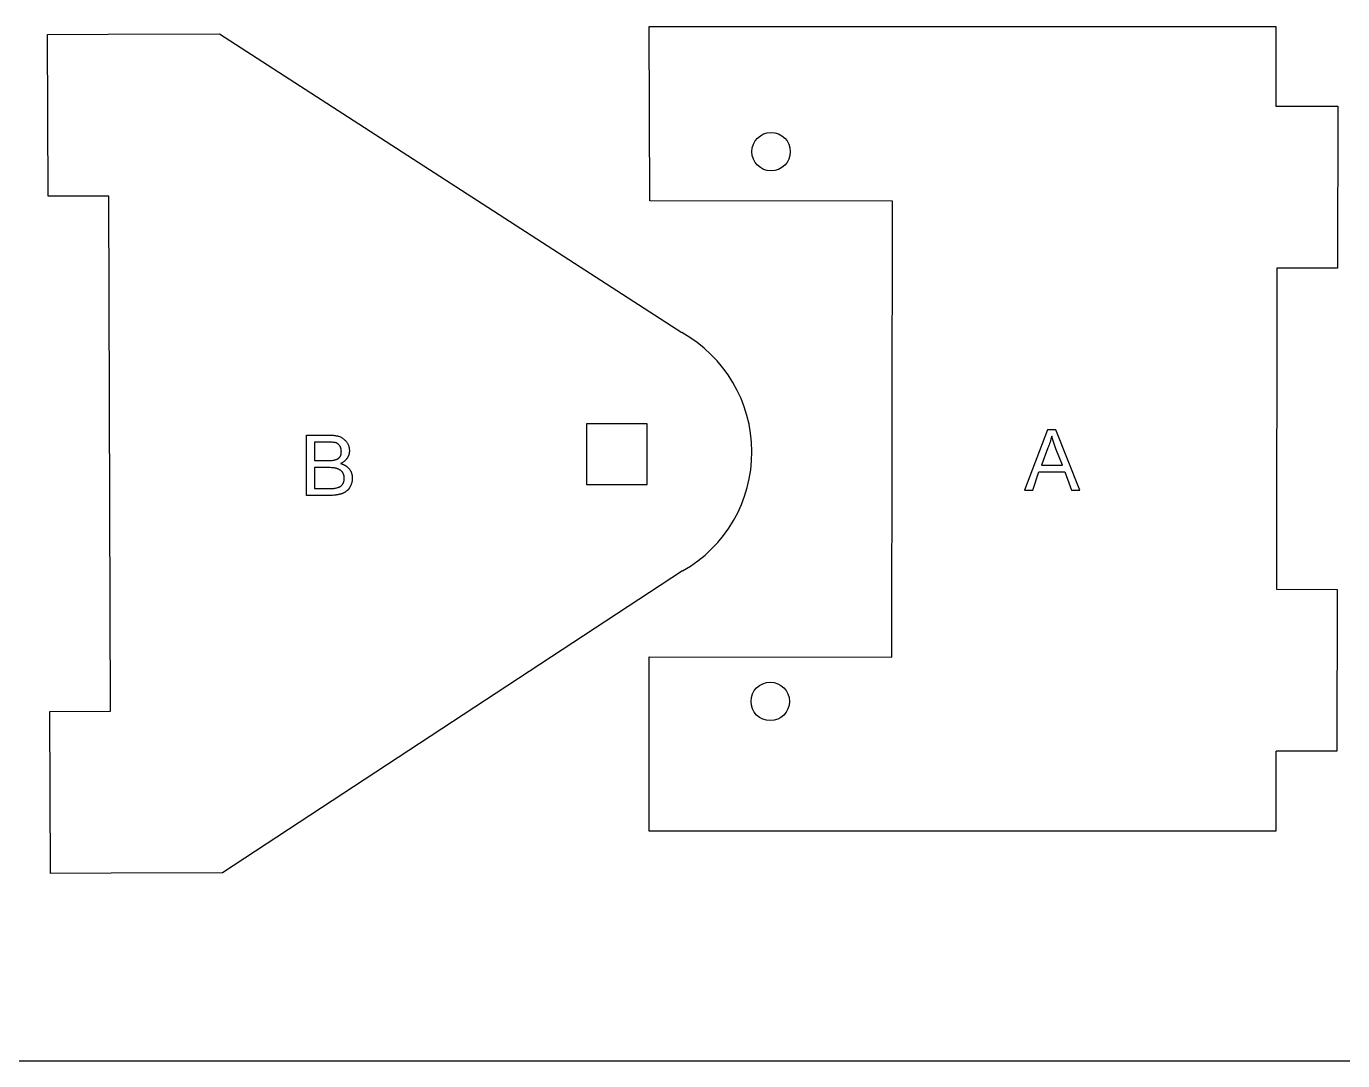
# Model space of a CAD drawing. Extents: x -681 to -116, y -32 to 76.
# Drawn here: x -258 to -192.9, y -31.6 to 19.5 of the extents above; entities that cross this region are included whole.
import ezdxf

# ---------------------------------------------------------------- set-up
doc = ezdxf.new("R2010")
doc.units = 0
doc.layers.add('DEFAULT', color=7, linetype='CONTINUOUS')
doc.layers.add('MAKE2D$VISIBLE$LINES', color=7, linetype='CONTINUOUS')

msp = doc.modelspace()

# ---------------------------------------------------------------- linework, layer by layer
at = {"layer": 'DEFAULT'}
for p, q in [((-227.181, 10.879), (-227.222, 19.493)), ((-227.222, 19.493), (-196.243, 19.493)), ((-196.243, 19.493), (-196.243, 15.549)), ((-196.243, 15.549), (-193.174, 15.542)), ((-193.174, 15.542), (-193.186, 7.542)), ((-215.183, 10.861), (-227.181, 10.879)), ((-215.217, -11.681), (-215.183, 10.861)), ((-196.186, 7.547), (-196.21, -8.322)), ((-193.186, 7.542), (-196.186, 7.547)), ((-230.31, -0.141), (-230.311, -3.141)), ((-227.31, -0.142), (-230.31, -0.141)), ((-227.311, -3.142), (-227.31, -0.142)), ((-230.311, -3.141), (-227.311, -3.142)), ((-196.21, -8.322), (-193.21, -8.327)), ((-193.21, -8.327), (-193.222, -16.327)), ((-227.222, -16.327), (-227.215, -11.663)), ((-227.215, -11.663), (-215.217, -11.681)), ((-227.222, -20.269), (-227.222, -16.327)), ((-196.243, -16.327), (-196.243, -20.269)), ((-193.222, -16.327), (-196.222, -16.322)), ((-196.243, -20.269), (-227.222, -20.269)), ((-681.133, -31.616), (-116.133, -31.616))]:
    msp.add_line(p, q, dxfattribs=at)
at = {"layer": 'DEFAULT', "color": 3}
for p, q in [((-207.531, -0.444), (-208.67, -3.425)), ((-207.115, -0.444), (-207.531, -0.444)), ((-205.923, -3.425), (-207.115, -0.444)), ((-244.151, -3.685), (-244.151, -0.703)), ((-244.151, -0.703), (-243.031, -0.703)), ((-243.157, -1.046), (-243.754, -1.046)), ((-243.754, -1.046), (-243.754, -1.968)), ((-243.079, -1.047), (-243.157, -1.046)), ((-243.008, -1.049), (-243.079, -1.047)), ((-243.031, -0.703), (-242.987, -0.703)), ((-242.943, -1.053), (-243.008, -1.049)), ((-242.987, -0.703), (-242.945, -0.705)), ((-242.945, -0.705), (-242.904, -0.707)), ((-242.884, -1.058), (-242.943, -1.053)), ((-242.904, -0.707), (-242.864, -0.71)), ((-242.831, -1.063), (-242.884, -1.058)), ((-242.864, -0.71), (-242.826, -0.713)), ((-242.784, -1.069), (-242.831, -1.063)), ((-242.826, -0.713), (-242.788, -0.717)), ((-242.788, -0.717), (-242.752, -0.722)), ((-242.742, -1.076), (-242.784, -1.069)), ((-242.752, -0.722), (-242.717, -0.728)), ((-242.706, -1.083), (-242.742, -1.076)), ((-242.717, -0.728), (-242.683, -0.734)), ((-242.697, -1.086), (-242.706, -1.083)), ((-242.689, -1.09), (-242.697, -1.086)), ((-242.681, -1.093), (-242.689, -1.09)), ((-242.683, -0.734), (-242.649, -0.741)), ((-242.673, -1.097), (-242.681, -1.093)), ((-242.666, -1.101), (-242.673, -1.097)), ((-242.658, -1.105), (-242.666, -1.101)), ((-242.651, -1.109), (-242.658, -1.105)), ((-242.644, -1.113), (-242.651, -1.109)), ((-242.649, -0.741), (-242.617, -0.748)), ((-242.637, -1.117), (-242.644, -1.113)), ((-242.63, -1.122), (-242.637, -1.117)), ((-242.624, -1.126), (-242.63, -1.122)), ((-242.617, -1.131), (-242.624, -1.126)), ((-242.617, -0.748), (-242.586, -0.756)), ((-242.611, -1.136), (-242.617, -1.131)), ((-242.605, -1.14), (-242.611, -1.136)), ((-242.599, -1.145), (-242.605, -1.14)), ((-242.593, -1.15), (-242.599, -1.145)), ((-242.587, -1.155), (-242.593, -1.15)), ((-242.581, -1.161), (-242.587, -1.155)), ((-242.586, -0.756), (-242.556, -0.765)), ((-242.57, -1.171), (-242.581, -1.161)), ((-242.559, -1.183), (-242.57, -1.171)), ((-242.548, -1.194), (-242.559, -1.183)), ((-242.556, -0.765), (-242.527, -0.774)), ((-242.537, -1.206), (-242.548, -1.194)), ((-242.527, -1.219), (-242.537, -1.206)), ((-242.527, -0.774), (-242.498, -0.783)), ((-242.517, -1.232), (-242.527, -1.219)), ((-242.507, -1.245), (-242.517, -1.232)), ((-242.502, -1.252), (-242.507, -1.245)), ((-242.497, -1.259), (-242.502, -1.252)), ((-242.498, -0.783), (-242.471, -0.793)), ((-242.492, -1.266), (-242.497, -1.259)), ((-242.488, -1.273), (-242.492, -1.266)), ((-242.484, -1.28), (-242.488, -1.273)), ((-242.48, -1.288), (-242.484, -1.28)), ((-242.476, -1.295), (-242.48, -1.288)), ((-242.473, -1.303), (-242.476, -1.295)), ((-242.471, -0.793), (-242.447, -0.807)), ((-242.447, -0.807), (-242.424, -0.821)), ((-242.424, -0.821), (-242.401, -0.836)), ((-242.401, -0.836), (-242.379, -0.851)), ((-242.379, -0.851), (-242.357, -0.867)), ((-242.357, -0.867), (-242.336, -0.883)), ((-242.336, -0.883), (-242.315, -0.9)), ((-242.315, -0.9), (-242.294, -0.918)), ((-242.294, -0.918), (-242.274, -0.936)), ((-242.274, -0.936), (-242.255, -0.955)), ((-242.255, -0.955), (-242.235, -0.974)), ((-242.235, -0.974), (-242.216, -0.994)), ((-242.216, -0.994), (-242.198, -1.015)), ((-242.198, -1.015), (-242.18, -1.037)), ((-242.18, -1.037), (-242.162, -1.059)), ((-242.162, -1.059), (-242.145, -1.083)), ((-242.145, -1.083), (-242.132, -1.106)), ((-242.132, -1.106), (-242.12, -1.13)), ((-242.12, -1.13), (-242.108, -1.154)), ((-242.108, -1.154), (-242.098, -1.178)), ((-242.098, -1.178), (-242.088, -1.202)), ((-242.088, -1.202), (-242.079, -1.226)), ((-242.079, -1.226), (-242.071, -1.25)), ((-242.071, -1.25), (-242.064, -1.275)), ((-242.064, -1.275), (-242.058, -1.299)), ((-242.058, -1.299), (-242.052, -1.324)), ((-207.497, -1.295), (-207.513, -1.329)), ((-207.481, -1.26), (-207.497, -1.295)), ((-207.466, -1.226), (-207.481, -1.26)), ((-207.451, -1.19), (-207.466, -1.226)), ((-207.425, -1.119), (-207.451, -1.19)), ((-207.4, -1.047), (-207.425, -1.119)), ((-207.377, -0.973), (-207.4, -1.047)), ((-207.355, -0.9), (-207.377, -0.973)), ((-207.314, -0.751), (-207.355, -0.9)), ((-207.299, -0.814), (-207.314, -0.751)), ((-207.281, -0.883), (-207.299, -0.814)), ((-207.235, -1.033), (-207.281, -0.883)), ((-207.115, -1.383), (-207.235, -1.033)), ((-242.888, -1.957), (-242.845, -1.951)), ((-242.845, -1.951), (-242.806, -1.945)), ((-242.806, -1.945), (-242.771, -1.939)), ((-242.771, -1.939), (-242.756, -1.935)), ((-242.756, -1.935), (-242.742, -1.932)), ((-242.742, -1.932), (-242.703, -1.918)), ((-242.703, -1.918), (-242.684, -1.911)), ((-242.684, -1.911), (-242.667, -1.904)), ((-242.667, -1.904), (-242.65, -1.897)), ((-242.65, -1.897), (-242.634, -1.889)), ((-242.634, -1.889), (-242.626, -1.885)), ((-242.626, -1.885), (-242.619, -1.881)), ((-242.619, -1.881), (-242.611, -1.877)), ((-242.611, -1.877), (-242.604, -1.873)), ((-242.604, -1.873), (-242.597, -1.869)), ((-242.597, -1.869), (-242.59, -1.864)), ((-242.59, -1.864), (-242.583, -1.86)), ((-242.583, -1.86), (-242.576, -1.855)), ((-242.576, -1.855), (-242.57, -1.851)), ((-242.57, -1.851), (-242.563, -1.846)), ((-242.563, -1.846), (-242.557, -1.841)), ((-242.557, -1.841), (-242.551, -1.835)), ((-242.551, -1.835), (-242.545, -1.83)), ((-242.545, -1.83), (-242.539, -1.824)), ((-242.539, -1.824), (-242.534, -1.819)), ((-242.534, -1.819), (-242.528, -1.813)), ((-242.528, -1.813), (-242.522, -1.807)), ((-242.522, -1.807), (-242.517, -1.8)), ((-242.517, -1.8), (-242.512, -1.794)), ((-242.512, -1.794), (-242.507, -1.787)), ((-242.507, -1.787), (-242.502, -1.781)), ((-242.502, -1.781), (-242.497, -1.774)), ((-242.497, -1.774), (-242.492, -1.767)), ((-242.492, -1.767), (-242.488, -1.759)), ((-242.488, -1.759), (-242.484, -1.752)), ((-242.484, -1.752), (-242.48, -1.745)), ((-242.48, -1.745), (-242.476, -1.737)), ((-242.476, -1.737), (-242.473, -1.73)), ((-242.469, -1.31), (-242.473, -1.303)), ((-242.473, -1.73), (-242.469, -1.722)), ((-242.466, -1.318), (-242.469, -1.31)), ((-242.469, -1.722), (-242.466, -1.714)), ((-242.463, -1.326), (-242.466, -1.318)), ((-242.466, -1.714), (-242.463, -1.706)), ((-242.46, -1.334), (-242.463, -1.326)), ((-242.463, -1.706), (-242.46, -1.698)), ((-242.457, -1.342), (-242.46, -1.334)), ((-242.46, -1.698), (-242.457, -1.69)), ((-242.455, -1.35), (-242.457, -1.342)), ((-242.457, -1.69), (-242.455, -1.682)), ((-242.452, -1.359), (-242.455, -1.35)), ((-242.455, -1.682), (-242.452, -1.674)), ((-242.45, -1.367), (-242.452, -1.359)), ((-242.452, -1.674), (-242.45, -1.665)), ((-242.448, -1.376), (-242.45, -1.367)), ((-242.45, -1.665), (-242.448, -1.657)), ((-242.446, -1.384), (-242.448, -1.376)), ((-242.448, -1.657), (-242.446, -1.648)), ((-242.445, -1.393), (-242.446, -1.384)), ((-242.446, -1.648), (-242.445, -1.639)), ((-242.443, -1.402), (-242.445, -1.393)), ((-242.445, -1.639), (-242.443, -1.631)), ((-242.44, -1.42), (-242.443, -1.402)), ((-242.443, -1.631), (-242.44, -1.613)), ((-242.438, -1.438), (-242.44, -1.42)), ((-242.44, -1.613), (-242.438, -1.594)), ((-242.436, -1.457), (-242.438, -1.438)), ((-242.438, -1.594), (-242.436, -1.575)), ((-242.435, -1.476), (-242.436, -1.457)), ((-242.436, -1.575), (-242.435, -1.556)), ((-242.435, -1.496), (-242.435, -1.476)), ((-242.434, -1.516), (-242.435, -1.496)), ((-242.435, -1.536), (-242.434, -1.516)), ((-242.435, -1.556), (-242.435, -1.536)), ((-242.233, -1.947), (-242.242, -1.956)), ((-242.224, -1.938), (-242.233, -1.947)), ((-242.215, -1.929), (-242.224, -1.938)), ((-242.206, -1.919), (-242.215, -1.929)), ((-242.198, -1.91), (-242.206, -1.919)), ((-242.19, -1.901), (-242.198, -1.91)), ((-242.182, -1.891), (-242.19, -1.901)), ((-242.174, -1.881), (-242.182, -1.891)), ((-242.167, -1.872), (-242.174, -1.881)), ((-242.159, -1.862), (-242.167, -1.872)), ((-242.152, -1.852), (-242.159, -1.862)), ((-242.145, -1.842), (-242.152, -1.852)), ((-242.139, -1.831), (-242.145, -1.842)), ((-242.132, -1.821), (-242.139, -1.831)), ((-242.126, -1.811), (-242.132, -1.821)), ((-242.12, -1.8), (-242.126, -1.811)), ((-242.114, -1.789), (-242.12, -1.8)), ((-242.108, -1.779), (-242.114, -1.789)), ((-242.103, -1.768), (-242.108, -1.779)), ((-242.098, -1.757), (-242.103, -1.768)), ((-242.093, -1.746), (-242.098, -1.757)), ((-242.088, -1.735), (-242.093, -1.746)), ((-242.084, -1.724), (-242.088, -1.735)), ((-242.079, -1.713), (-242.084, -1.724)), ((-242.075, -1.702), (-242.079, -1.713)), ((-242.071, -1.69), (-242.075, -1.702)), ((-242.067, -1.679), (-242.071, -1.69)), ((-242.064, -1.668), (-242.067, -1.679)), ((-242.061, -1.656), (-242.064, -1.668)), ((-242.058, -1.645), (-242.061, -1.656)), ((-242.055, -1.633), (-242.058, -1.645)), ((-242.052, -1.621), (-242.055, -1.633)), ((-242.052, -1.324), (-242.047, -1.349)), ((-242.05, -1.61), (-242.052, -1.621)), ((-242.047, -1.598), (-242.05, -1.61)), ((-242.047, -1.349), (-242.044, -1.375)), ((-242.045, -1.586), (-242.047, -1.598)), ((-242.044, -1.575), (-242.045, -1.586)), ((-242.044, -1.375), (-242.041, -1.401)), ((-242.042, -1.563), (-242.044, -1.575)), ((-242.041, -1.551), (-242.042, -1.563)), ((-242.041, -1.401), (-242.039, -1.427)), ((-242.039, -1.539), (-242.041, -1.551)), ((-242.039, -1.427), (-242.037, -1.453)), ((-242.038, -1.516), (-242.039, -1.528)), ((-242.039, -1.528), (-242.039, -1.539)), ((-242.037, -1.504), (-242.038, -1.516)), ((-242.037, -1.453), (-242.037, -1.48)), ((-242.037, -1.48), (-242.037, -1.492)), ((-242.037, -1.492), (-242.037, -1.504)), ((-207.513, -1.329), (-207.82, -2.197)), ((-206.79, -2.197), (-207.115, -1.383)), ((-243.754, -1.968), (-243.103, -1.968)), ((-243.067, -2.311), (-243.754, -2.311)), ((-243.754, -2.311), (-243.754, -3.342)), ((-243.103, -1.968), (-243.044, -1.967)), ((-242.995, -2.312), (-243.067, -2.311)), ((-243.044, -1.967), (-242.988, -1.965)), ((-242.928, -2.315), (-242.995, -2.312)), ((-242.988, -1.965), (-242.936, -1.961)), ((-242.936, -1.961), (-242.888, -1.957)), ((-242.866, -2.319), (-242.928, -2.315)), ((-242.837, -2.322), (-242.866, -2.319)), ((-242.809, -2.325), (-242.837, -2.322)), ((-242.783, -2.329), (-242.809, -2.325)), ((-242.758, -2.333), (-242.783, -2.329)), ((-242.734, -2.337), (-242.758, -2.333)), ((-242.711, -2.342), (-242.734, -2.337)), ((-242.69, -2.347), (-242.711, -2.342)), ((-242.68, -2.35), (-242.69, -2.347)), ((-242.67, -2.353), (-242.68, -2.35)), ((-242.66, -2.356), (-242.67, -2.353)), ((-242.651, -2.359), (-242.66, -2.356)), ((-242.642, -2.362), (-242.651, -2.359)), ((-242.633, -2.366), (-242.642, -2.362)), ((-242.613, -2.373), (-242.633, -2.366)), ((-242.594, -2.38), (-242.613, -2.373)), ((-242.576, -2.388), (-242.594, -2.38)), ((-242.558, -2.396), (-242.576, -2.388)), ((-242.541, -2.405), (-242.558, -2.396)), ((-242.525, -2.414), (-242.541, -2.405)), ((-242.509, -2.423), (-242.525, -2.414)), ((-242.493, -2.433), (-242.509, -2.423)), ((-242.478, -2.444), (-242.493, -2.433)), ((-242.463, -2.455), (-242.478, -2.444)), ((-242.444, -2.099), (-242.471, -2.113)), ((-242.471, -2.113), (-242.434, -2.123)), ((-242.449, -2.466), (-242.463, -2.455)), ((-242.435, -2.477), (-242.449, -2.466)), ((-242.418, -2.085), (-242.444, -2.099)), ((-242.421, -2.49), (-242.435, -2.477)), ((-242.434, -2.123), (-242.417, -2.129)), ((-242.407, -2.502), (-242.421, -2.49)), ((-242.393, -2.07), (-242.418, -2.085)), ((-242.417, -2.129), (-242.399, -2.135)), ((-242.394, -2.515), (-242.407, -2.502)), ((-242.399, -2.135), (-242.382, -2.141)), ((-242.38, -2.528), (-242.394, -2.515)), ((-242.369, -2.055), (-242.393, -2.07)), ((-242.382, -2.141), (-242.366, -2.147)), ((-242.37, -2.545), (-242.38, -2.528)), ((-242.361, -2.562), (-242.37, -2.545)), ((-242.346, -2.04), (-242.369, -2.055)), ((-242.366, -2.147), (-242.35, -2.153)), ((-242.352, -2.579), (-242.361, -2.562)), ((-242.343, -2.597), (-242.352, -2.579)), ((-242.35, -2.153), (-242.334, -2.16)), ((-242.323, -2.024), (-242.346, -2.04)), ((-242.335, -2.614), (-242.343, -2.597)), ((-242.334, -2.16), (-242.319, -2.167)), ((-242.302, -2.007), (-242.323, -2.024)), ((-242.319, -2.167), (-242.304, -2.174)), ((-242.304, -2.174), (-242.289, -2.181)), ((-242.281, -1.991), (-242.302, -2.007)), ((-242.289, -2.181), (-242.275, -2.189)), ((-242.261, -1.974), (-242.281, -1.991)), ((-242.275, -2.189), (-242.26, -2.197)), ((-242.242, -1.956), (-242.261, -1.974)), ((-242.26, -2.197), (-242.247, -2.205)), ((-242.247, -2.205), (-242.233, -2.213)), ((-242.233, -2.213), (-242.22, -2.221)), ((-242.22, -2.221), (-242.207, -2.23)), ((-242.207, -2.23), (-242.194, -2.238)), ((-242.194, -2.238), (-242.182, -2.247)), ((-242.182, -2.247), (-242.169, -2.257)), ((-242.169, -2.257), (-242.157, -2.266)), ((-242.157, -2.266), (-242.145, -2.276)), ((-242.145, -2.276), (-242.134, -2.286)), ((-242.134, -2.286), (-242.122, -2.296)), ((-242.122, -2.296), (-242.111, -2.306)), ((-242.111, -2.306), (-242.1, -2.316)), ((-242.1, -2.316), (-242.078, -2.338)), ((-242.078, -2.338), (-242.057, -2.36)), ((-242.057, -2.36), (-242.037, -2.384)), ((-242.037, -2.384), (-242.02, -2.408)), ((-242.02, -2.408), (-242.005, -2.432)), ((-242.005, -2.432), (-241.997, -2.444)), ((-241.997, -2.444), (-241.99, -2.457)), ((-241.99, -2.457), (-241.983, -2.47)), ((-241.983, -2.47), (-241.976, -2.482)), ((-241.976, -2.482), (-241.97, -2.495)), ((-241.97, -2.495), (-241.963, -2.508)), ((-241.963, -2.508), (-241.957, -2.521)), ((-241.957, -2.521), (-241.951, -2.535)), ((-241.951, -2.535), (-241.946, -2.548)), ((-241.946, -2.548), (-241.941, -2.562)), ((-241.941, -2.562), (-241.935, -2.575)), ((-241.935, -2.575), (-241.931, -2.589)), ((-241.931, -2.589), (-241.926, -2.603)), ((-208.254, -3.425), (-207.947, -2.522)), ((-207.947, -2.522), (-206.664, -2.522)), ((-207.82, -2.197), (-206.79, -2.197)), ((-206.664, -2.522), (-206.338, -3.425)), ((-242.512, -3.255), (-242.507, -3.251)), ((-242.507, -3.251), (-242.5, -3.248)), ((-242.5, -3.248), (-242.493, -3.244)), ((-242.493, -3.244), (-242.487, -3.241)), ((-242.487, -3.241), (-242.48, -3.237)), ((-242.48, -3.237), (-242.474, -3.233)), ((-242.474, -3.233), (-242.468, -3.229)), ((-242.468, -3.229), (-242.462, -3.225)), ((-242.462, -3.225), (-242.456, -3.221)), ((-242.456, -3.221), (-242.45, -3.216)), ((-242.45, -3.216), (-242.444, -3.212)), ((-242.444, -3.212), (-242.439, -3.208)), ((-242.439, -3.208), (-242.433, -3.203)), ((-242.433, -3.203), (-242.428, -3.198)), ((-242.428, -3.198), (-242.422, -3.193)), ((-242.422, -3.193), (-242.417, -3.188)), ((-242.417, -3.188), (-242.412, -3.183)), ((-242.412, -3.183), (-242.407, -3.178)), ((-242.407, -3.178), (-242.402, -3.173)), ((-242.402, -3.173), (-242.397, -3.168)), ((-242.397, -3.168), (-242.392, -3.162)), ((-242.392, -3.162), (-242.388, -3.157)), ((-242.388, -3.157), (-242.383, -3.151)), ((-242.383, -3.151), (-242.379, -3.145)), ((-242.379, -3.145), (-242.375, -3.139)), ((-242.375, -3.139), (-242.37, -3.133)), ((-242.37, -3.133), (-242.366, -3.127)), ((-242.366, -3.127), (-242.362, -3.121)), ((-242.362, -3.121), (-242.358, -3.115)), ((-242.358, -3.115), (-242.355, -3.108)), ((-242.355, -3.108), (-242.351, -3.102)), ((-242.351, -3.102), (-242.348, -3.095)), ((-242.348, -3.095), (-242.344, -3.089)), ((-242.344, -3.089), (-242.341, -3.082)), ((-242.341, -3.082), (-242.338, -3.075)), ((-242.338, -3.075), (-242.334, -3.068)), ((-242.328, -2.632), (-242.335, -2.614)), ((-242.334, -3.068), (-242.331, -3.061)), ((-242.331, -3.061), (-242.326, -3.046)), ((-242.324, -2.641), (-242.328, -2.632)), ((-242.326, -3.046), (-242.32, -3.031)), ((-242.321, -2.65), (-242.324, -2.641)), ((-242.318, -2.659), (-242.321, -2.65)), ((-242.32, -3.031), (-242.315, -3.016)), ((-242.315, -2.668), (-242.318, -2.659)), ((-242.312, -2.678), (-242.315, -2.668)), ((-242.315, -3.016), (-242.311, -3.001)), ((-242.309, -2.687), (-242.312, -2.678)), ((-242.311, -3.001), (-242.307, -2.985)), ((-242.307, -2.697), (-242.309, -2.687)), ((-242.304, -2.707), (-242.307, -2.697)), ((-242.307, -2.985), (-242.303, -2.969)), ((-242.302, -2.716), (-242.304, -2.707)), ((-242.303, -2.969), (-242.3, -2.953)), ((-242.3, -2.726), (-242.302, -2.716)), ((-242.298, -2.737), (-242.3, -2.726)), ((-242.3, -2.953), (-242.297, -2.936)), ((-242.296, -2.747), (-242.298, -2.737)), ((-242.297, -2.936), (-242.295, -2.92)), ((-242.295, -2.757), (-242.296, -2.747)), ((-242.294, -2.768), (-242.295, -2.757)), ((-242.295, -2.92), (-242.293, -2.903)), ((-242.292, -2.779), (-242.294, -2.768)), ((-242.293, -2.903), (-242.292, -2.886)), ((-242.292, -2.79), (-242.292, -2.779)), ((-242.291, -2.801), (-242.292, -2.79)), ((-242.292, -2.886), (-242.291, -2.869)), ((-242.29, -2.812), (-242.291, -2.801)), ((-242.291, -2.869), (-242.29, -2.852)), ((-242.29, -2.824), (-242.29, -2.812)), ((-242.29, -2.836), (-242.29, -2.824)), ((-242.29, -2.852), (-242.29, -2.836)), ((-241.993, -3.238), (-242.004, -3.261)), ((-241.983, -3.215), (-241.993, -3.238)), ((-241.973, -3.194), (-241.983, -3.215)), ((-241.963, -3.173), (-241.973, -3.194)), ((-241.954, -3.151), (-241.963, -3.173)), ((-241.946, -3.128), (-241.954, -3.151)), ((-241.938, -3.104), (-241.946, -3.128)), ((-241.93, -3.081), (-241.938, -3.104)), ((-241.923, -3.057), (-241.93, -3.081)), ((-241.926, -2.603), (-241.922, -2.618)), ((-241.917, -3.032), (-241.923, -3.057)), ((-241.922, -2.618), (-241.918, -2.632)), ((-241.918, -2.632), (-241.914, -2.647)), ((-241.912, -3.007), (-241.917, -3.032)), ((-241.914, -2.647), (-241.911, -2.661)), ((-241.907, -2.983), (-241.912, -3.007)), ((-241.911, -2.661), (-241.908, -2.676)), ((-241.908, -2.676), (-241.905, -2.691)), ((-241.902, -2.958), (-241.907, -2.983)), ((-241.905, -2.691), (-241.902, -2.706)), ((-241.902, -2.706), (-241.9, -2.722)), ((-241.899, -2.933), (-241.902, -2.958)), ((-241.9, -2.722), (-241.898, -2.738)), ((-241.896, -2.908), (-241.899, -2.933)), ((-241.898, -2.738), (-241.896, -2.753)), ((-241.896, -2.753), (-241.895, -2.769)), ((-241.894, -2.884), (-241.896, -2.908)), ((-241.895, -2.769), (-241.894, -2.786)), ((-241.894, -2.786), (-241.893, -2.802)), ((-241.893, -2.859), (-241.894, -2.884)), ((-241.893, -2.802), (-241.892, -2.819)), ((-241.892, -2.836), (-241.893, -2.859)), ((-241.892, -2.819), (-241.892, -2.836)), ((-243.013, -3.685), (-244.151, -3.685)), ((-243.754, -3.342), (-242.995, -3.342)), ((-242.94, -3.684), (-243.013, -3.685)), ((-242.995, -3.342), (-242.907, -3.341)), ((-242.87, -3.682), (-242.94, -3.684)), ((-242.907, -3.341), (-242.868, -3.341)), ((-242.804, -3.677), (-242.87, -3.682)), ((-242.868, -3.341), (-242.832, -3.339)), ((-242.832, -3.339), (-242.815, -3.338)), ((-242.815, -3.338), (-242.8, -3.337)), ((-242.742, -3.671), (-242.804, -3.677)), ((-242.8, -3.337), (-242.785, -3.336)), ((-242.785, -3.336), (-242.771, -3.334)), ((-242.771, -3.334), (-242.758, -3.332)), ((-242.758, -3.332), (-242.752, -3.331)), ((-242.752, -3.331), (-242.746, -3.329)), ((-242.746, -3.329), (-242.74, -3.328)), ((-242.712, -3.668), (-242.742, -3.671)), ((-242.74, -3.328), (-242.734, -3.327)), ((-242.734, -3.327), (-242.729, -3.325)), ((-242.729, -3.325), (-242.724, -3.323)), ((-242.724, -3.323), (-242.659, -3.31)), ((-242.682, -3.664), (-242.712, -3.668)), ((-242.654, -3.659), (-242.682, -3.664)), ((-242.659, -3.31), (-242.63, -3.302)), ((-242.626, -3.654), (-242.654, -3.659)), ((-242.63, -3.302), (-242.615, -3.298)), ((-242.6, -3.649), (-242.626, -3.654)), ((-242.615, -3.298), (-242.602, -3.294)), ((-242.602, -3.294), (-242.588, -3.29)), ((-242.574, -3.643), (-242.6, -3.649)), ((-242.588, -3.29), (-242.575, -3.285)), ((-242.575, -3.285), (-242.563, -3.28)), ((-242.549, -3.637), (-242.574, -3.643)), ((-242.563, -3.28), (-242.551, -3.275)), ((-242.551, -3.275), (-242.545, -3.273)), ((-242.525, -3.631), (-242.549, -3.637)), ((-242.545, -3.273), (-242.539, -3.27)), ((-242.539, -3.27), (-242.533, -3.267)), ((-242.533, -3.267), (-242.528, -3.264)), ((-242.528, -3.264), (-242.522, -3.261)), ((-242.513, -3.629), (-242.525, -3.631)), ((-242.522, -3.261), (-242.517, -3.258)), ((-242.517, -3.258), (-242.512, -3.255)), ((-242.501, -3.627), (-242.513, -3.629)), ((-242.49, -3.625), (-242.501, -3.627)), ((-242.478, -3.622), (-242.49, -3.625)), ((-242.467, -3.62), (-242.478, -3.622)), ((-242.456, -3.617), (-242.467, -3.62)), ((-242.444, -3.614), (-242.456, -3.617)), ((-242.433, -3.611), (-242.444, -3.614)), ((-242.422, -3.607), (-242.433, -3.611)), ((-242.411, -3.604), (-242.422, -3.607)), ((-242.401, -3.6), (-242.411, -3.604)), ((-242.39, -3.596), (-242.401, -3.6)), ((-242.369, -3.588), (-242.39, -3.596)), ((-242.349, -3.579), (-242.369, -3.588)), ((-242.328, -3.569), (-242.349, -3.579)), ((-242.309, -3.559), (-242.328, -3.569)), ((-242.289, -3.548), (-242.309, -3.559)), ((-242.271, -3.537), (-242.289, -3.548)), ((-242.252, -3.525), (-242.271, -3.537)), ((-242.234, -3.512), (-242.252, -3.525)), ((-242.217, -3.499), (-242.234, -3.512)), ((-242.199, -3.486), (-242.217, -3.499)), ((-242.191, -3.481), (-242.199, -3.486)), ((-242.183, -3.476), (-242.191, -3.481)), ((-242.175, -3.47), (-242.183, -3.476)), ((-242.166, -3.464), (-242.175, -3.47)), ((-242.158, -3.458), (-242.166, -3.464)), ((-242.151, -3.452), (-242.158, -3.458)), ((-242.143, -3.445), (-242.151, -3.452)), ((-242.135, -3.439), (-242.143, -3.445)), ((-242.128, -3.432), (-242.135, -3.439)), ((-242.12, -3.425), (-242.128, -3.432)), ((-242.113, -3.417), (-242.12, -3.425)), ((-242.105, -3.41), (-242.113, -3.417)), ((-242.098, -3.402), (-242.105, -3.41)), ((-242.091, -3.394), (-242.098, -3.402)), ((-242.084, -3.386), (-242.091, -3.394)), ((-242.078, -3.378), (-242.084, -3.386)), ((-242.071, -3.369), (-242.078, -3.378)), ((-242.064, -3.36), (-242.071, -3.369)), ((-242.058, -3.351), (-242.064, -3.36)), ((-242.051, -3.342), (-242.058, -3.351)), ((-242.045, -3.333), (-242.051, -3.342)), ((-242.039, -3.323), (-242.045, -3.333)), ((-242.027, -3.303), (-242.039, -3.323)), ((-242.015, -3.282), (-242.027, -3.303)), ((-242.004, -3.261), (-242.015, -3.282)), ((-208.67, -3.425), (-208.254, -3.425)), ((-206.338, -3.425), (-205.923, -3.425))]:
    msp.add_line(p, q, dxfattribs=at)
at = {"layer": 'DEFAULT'}
for centre in [(-221.191, 13.299), (-221.232, -13.864)]:
    msp.add_circle(centre, 0.95, dxfattribs=at)
at = {"layer": 'MAKE2D$VISIBLE$LINES'}
for p, q in [((-256.959, 19.094), (-253.959, 19.105)), ((-256.931, 11.094), (-256.959, 19.094)), ((-253.959, 19.105), (-248.459, 19.124)), ((-248.459, 19.124), (-225.604, 4.359)), ((-253.931, 11.105), (-256.931, 11.094)), ((-253.843, -14.354), (-253.931, 11.105)), ((-225.563, -7.413), (-248.316, -22.335)), ((-256.843, -14.365), (-253.843, -14.354)), ((-256.815, -22.364), (-256.843, -14.365)), ((-253.815, -22.354), (-256.815, -22.364)), ((-248.316, -22.335), (-253.815, -22.354))]:
    msp.add_line(p, q, dxfattribs=at)
msp.add_arc((-228.887, -1.538), 6.75, 299.50368, 60.89187, dxfattribs=at)

doc.saveas('drawing.dxf')
